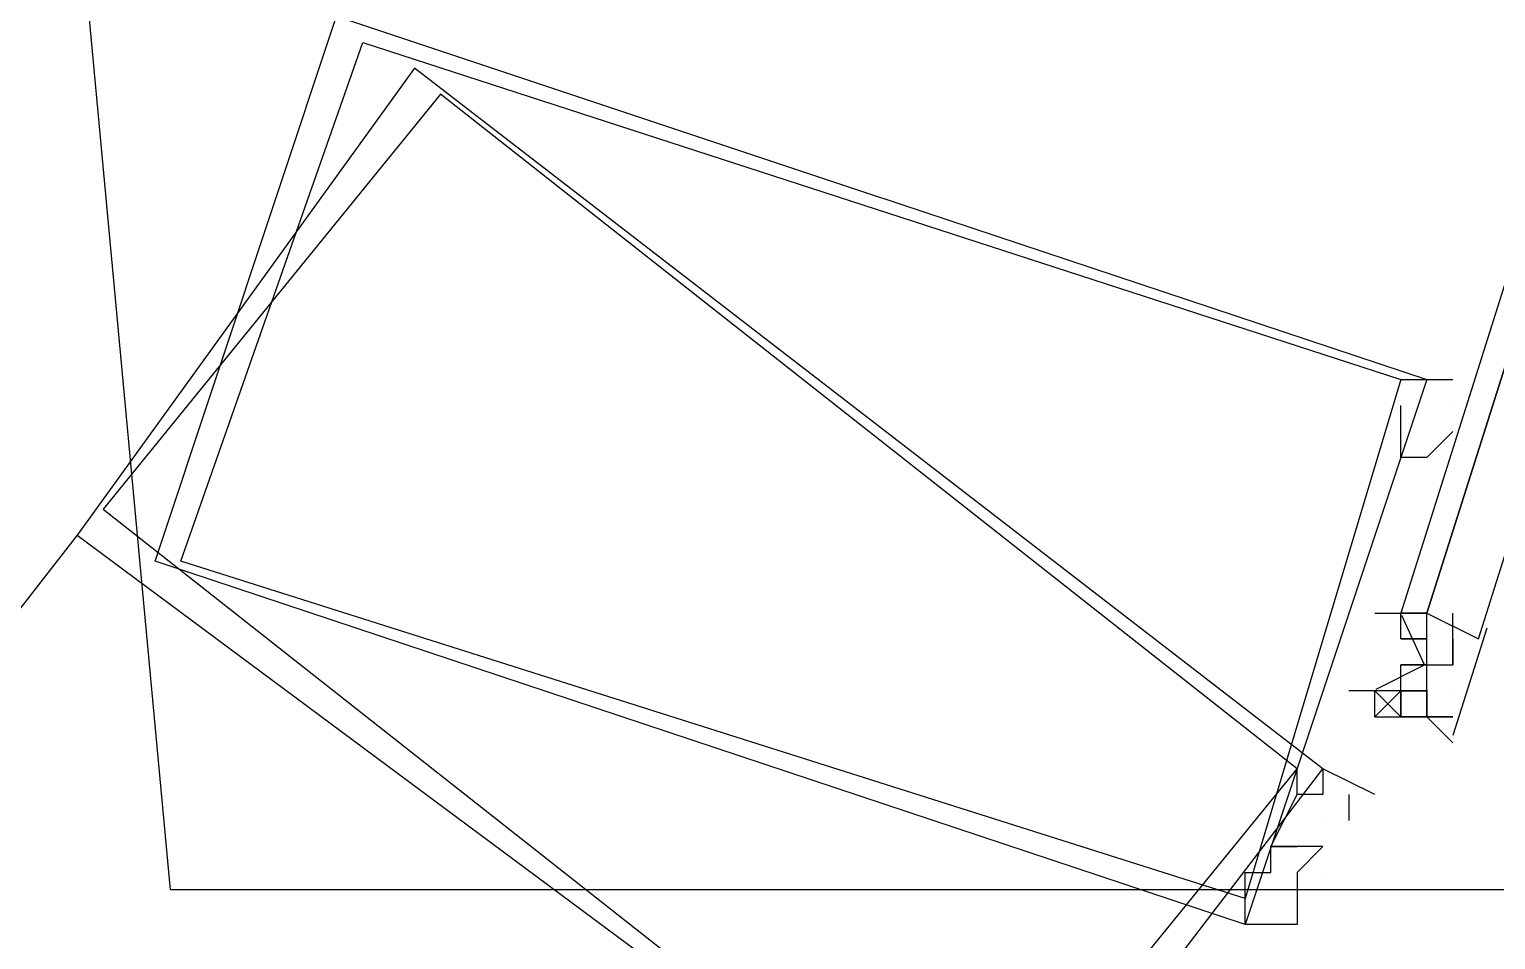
# Model space of a CAD drawing. Header units: feet. Extents: x -84 to 198, y -22 to 181.
# Drawn here: x 121.815 to 122.569, y 39.103 to 39.571 of the extents above; entities that cross this region are included whole.
import ezdxf

# ---------------------------------------------------------------- set-up
doc = ezdxf.new("R2010")
doc.units = ezdxf.units.FT
doc.layers.add('A-AREA-UNIDAD', color=30, linetype='CONTINUOUS')
doc.layers.add('A-LINEA', color=7, linetype='CONTINUOUS')

msp = doc.modelspace()

# ---------------------------------------------------------------- linework, layer by layer
at = {"layer": 'A-AREA-UNIDAD'}
msp.add_lwpolyline([(108.672, 18.9689), (114.32, 22.2756), (119.52, 25.8489), (123.36, 28.9244), (126.272, 32.16), (128.512, 35.6089), (130.4, 39.84), (131.552, 44.5333), (131.872, 49.4044), (131.488, 53.44), (131.808, 50.08), (131.808, 47.4133), (131.52, 44.64), (130.592, 40.6756), (128.8, 36.3556), (127.76, 36.3556), (122.688, 39.1289), (121.888, 39.1289), (121.84, 39.6444), (119.872, 40.0889), (119.392, 37.8489), (118.368, 37.76), (105.2, 40.8889)], dxfattribs=at)
at = {"layer": 'A-LINEA'}
for p, q in [((122.5467, 39.3644), (122.5467, 39.3644)), ((122.5467, 39.3644), (122.5467, 39.3644)), ((121.84, 39.3111), (119.56, 36.3911)), ((121.84, 39.3111), (119.56, 36.3911)), ((122.5067, 39.2711), (122.5067, 39.2711)), ((122.5067, 39.2711), (122.5067, 39.2711)), ((122.52, 39.2711), (122.52, 39.2711)), ((122.52, 39.2711), (122.52, 39.2711)), ((122.52, 39.2711), (122.52, 39.2711)), ((122.52, 39.2711), (122.52, 39.2711)), ((122.52, 39.2711), (122.52, 39.2711)), ((122.52, 39.2711), (122.52, 39.2711)), ((122.52, 39.2578), (122.52, 39.2711)), ((122.52, 39.2711), (122.52, 39.2711)), ((122.52, 39.2711), (122.52, 39.2711)), ((122.52, 39.2711), (122.52, 39.2711)), ((122.52, 39.2711), (122.52, 39.2711)), ((122.5333, 39.2711), (122.52, 39.2711)), ((122.52, 39.2711), (122.52, 39.2711)), ((122.52, 39.2711), (122.52, 39.2711)), ((122.52, 39.2711), (122.52, 39.2711)), ((122.52, 39.2711), (122.52, 39.2711)), ((122.52, 39.2711), (122.52, 39.2711)), ((122.52, 39.2711), (122.52, 39.2711)), ((122.52, 39.2578), (122.52, 39.2711)), ((122.52, 39.2711), (122.52, 39.2711)), ((122.52, 39.2711), (122.52, 39.2711)), ((122.52, 39.2711), (122.52, 39.2711)), ((122.52, 39.2711), (122.52, 39.2711)), ((122.5333, 39.2711), (122.52, 39.2711)), ((122.5333, 39.2711), (122.5333, 39.2711)), ((122.5333, 39.2711), (122.5333, 39.2711)), ((122.5333, 39.2711), (122.5333, 39.2711)), ((122.5333, 39.2711), (122.5333, 39.2711)), ((122.5333, 39.2711), (122.5333, 39.2711)), ((122.5333, 39.2711), (122.5333, 39.2711)), ((122.5333, 39.2711), (122.5333, 39.2711)), ((122.5333, 39.2711), (122.5333, 39.2711)), ((122.5333, 39.2578), (122.5333, 39.2711)), ((122.5333, 39.2711), (122.5333, 39.2711)), ((122.5333, 39.2711), (122.5333, 39.2711)), ((122.5333, 39.2711), (122.5333, 39.2711)), ((122.5333, 39.2711), (122.5333, 39.2711)), ((122.5333, 39.2711), (122.5333, 39.2711)), ((122.5333, 39.2711), (122.5333, 39.2711)), ((122.5333, 39.2711), (122.5333, 39.2711)), ((122.5333, 39.2711), (122.5333, 39.2711)), ((122.5333, 39.2711), (122.5333, 39.2711)), ((122.5333, 39.2711), (122.5333, 39.2711)), ((122.5333, 39.2711), (122.5333, 39.2711)), ((122.5333, 39.2711), (122.5333, 39.2711)), ((122.5333, 39.2578), (122.5333, 39.2711)), ((122.5333, 39.2711), (122.5333, 39.2711)), ((122.5333, 39.2711), (122.5333, 39.2711)), ((122.5333, 39.2711), (122.5333, 39.2711)), ((122.5333, 39.2711), (122.5333, 39.2711)), ((122.5467, 39.2578), (122.5467, 39.2711)), ((122.5467, 39.2578), (122.5467, 39.2711)), ((122.52, 39.2578), (122.5333, 39.2578)), ((122.52, 39.2578), (122.5333, 39.2578)), ((122.52, 39.2578), (122.52, 39.2578)), ((122.5333, 39.2578), (122.52, 39.2578)), ((122.52, 39.2578), (122.52, 39.2578)), ((122.52, 39.2578), (122.5333, 39.2578)), ((122.52, 39.2578), (122.5333, 39.2578)), ((122.52, 39.2578), (122.52, 39.2578)), ((122.5333, 39.2578), (122.52, 39.2578)), ((122.52, 39.2578), (122.52, 39.2578)), ((122.5333, 39.2578), (122.5333, 39.2578)), ((122.5333, 39.2444), (122.5333, 39.2578)), ((122.5333, 39.2578), (122.5333, 39.2578)), ((122.5333, 39.2578), (122.5333, 39.2578)), ((122.5333, 39.2578), (122.5333, 39.2578)), ((122.5333, 39.2578), (122.5333, 39.2578)), ((122.5333, 39.2578), (122.5333, 39.2578)), ((122.5333, 39.2578), (122.5333, 39.2578)), ((122.5333, 39.2578), (122.5333, 39.2578)), ((122.5333, 39.2578), (122.5333, 39.2578)), ((122.5333, 39.2578), (122.5333, 39.2578)), ((122.5333, 39.2578), (122.5333, 39.2578)), ((122.5333, 39.2578), (122.5333, 39.2578)), ((122.5333, 39.2578), (122.5333, 39.2578)), ((122.5333, 39.2578), (122.5333, 39.2578)), ((122.5333, 39.2578), (122.5333, 39.2578)), ((122.5333, 39.2578), (122.5333, 39.2578)), ((122.5333, 39.2578), (122.5333, 39.2578)), ((122.5333, 39.2578), (122.5333, 39.2578)), ((122.5333, 39.2578), (122.5333, 39.2578)), ((122.5333, 39.2578), (122.5333, 39.2578)), ((122.5333, 39.2578), (122.5333, 39.2578)), ((122.5333, 39.2578), (122.5333, 39.2578)), ((122.5333, 39.2578), (122.5333, 39.2578)), ((122.5333, 39.2578), (122.5333, 39.2578)), ((122.5333, 39.2578), (122.5333, 39.2578)), ((122.5333, 39.2578), (122.5333, 39.2578)), ((122.5333, 39.2578), (122.5333, 39.2578)), ((122.5333, 39.2444), (122.5333, 39.2578)), ((122.5333, 39.2578), (122.5333, 39.2578)), ((122.5333, 39.2578), (122.5333, 39.2578)), ((122.5333, 39.2578), (122.5333, 39.2578)), ((122.5333, 39.2578), (122.5333, 39.2578)), ((122.5333, 39.2578), (122.5333, 39.2578)), ((122.5333, 39.2578), (122.5333, 39.2578)), ((122.5333, 39.2578), (122.5333, 39.2578)), ((122.5333, 39.2578), (122.5333, 39.2578)), ((122.5333, 39.2578), (122.5333, 39.2578)), ((122.5333, 39.2578), (122.5333, 39.2578)), ((122.5333, 39.2578), (122.5333, 39.2578)), ((122.5333, 39.2578), (122.5333, 39.2578)), ((122.5333, 39.2578), (122.5333, 39.2578)), ((122.5333, 39.2578), (122.5333, 39.2578)), ((122.5333, 39.2578), (122.5333, 39.2578)), ((122.5333, 39.2578), (122.5333, 39.2578)), ((122.5333, 39.2578), (122.5333, 39.2578)), ((122.5333, 39.2578), (122.5333, 39.2578)), ((122.5333, 39.2578), (122.5333, 39.2578)), ((122.5333, 39.2578), (122.5333, 39.2578)), ((122.5333, 39.2578), (122.5333, 39.2578)), ((122.5333, 39.2578), (122.5333, 39.2578)), ((122.5333, 39.2578), (122.5333, 39.2578)), ((122.5333, 39.2578), (122.5333, 39.2578)), ((122.5333, 39.2578), (122.5333, 39.2578)), ((122.5642, 39.2634), (122.5467, 39.2082)), ((122.5642, 39.2634), (122.5467, 39.2082)), ((122.5467, 39.2578), (122.5467, 39.2578)), ((122.5467, 39.2578), (122.5467, 39.2444)), ((122.5467, 39.2578), (122.5467, 39.2578)), ((122.5467, 39.2578), (122.5467, 39.2578)), ((122.5467, 39.2578), (122.5467, 39.2578)), ((122.5467, 39.2578), (122.5467, 39.2578)), ((122.5467, 39.2578), (122.5467, 39.2578)), ((122.5467, 39.2578), (122.5467, 39.2578)), ((122.5467, 39.2444), (122.5467, 39.2578)), ((122.5467, 39.2578), (122.5467, 39.2578)), ((122.5467, 39.2578), (122.5467, 39.2578)), ((122.5467, 39.2578), (122.5467, 39.2578)), ((122.5467, 39.2578), (122.5467, 39.2578)), ((122.5467, 39.2578), (122.5467, 39.2578)), ((122.5467, 39.2578), (122.5467, 39.2578)), ((122.5467, 39.2578), (122.5467, 39.2578)), ((122.5467, 39.2578), (122.5467, 39.2578)), ((122.5467, 39.2578), (122.5467, 39.2578)), ((122.5467, 39.2578), (122.5467, 39.2578)), ((122.5467, 39.2578), (122.5467, 39.2578)), ((122.5467, 39.2578), (122.5467, 39.2578)), ((122.5467, 39.2578), (122.5467, 39.2578)), ((122.5467, 39.2578), (122.5467, 39.2578)), ((122.5467, 39.2578), (122.5467, 39.2578)), ((122.5467, 39.2578), (122.5467, 39.2578)), ((122.5467, 39.2578), (122.5467, 39.2578)), ((122.5467, 39.2578), (122.5467, 39.2578)), ((122.5467, 39.2578), (122.5467, 39.2578)), ((122.5467, 39.2578), (122.5467, 39.2578)), ((122.5467, 39.2578), (122.5467, 39.2578)), ((122.5467, 39.2578), (122.5467, 39.2578)), ((122.5467, 39.2578), (122.5467, 39.2444)), ((122.5467, 39.2578), (122.5467, 39.2578)), ((122.5467, 39.2578), (122.5467, 39.2578)), ((122.5467, 39.2578), (122.5467, 39.2578)), ((122.5467, 39.2578), (122.5467, 39.2578)), ((122.5467, 39.2578), (122.5467, 39.2578)), ((122.5467, 39.2578), (122.5467, 39.2578)), ((122.5467, 39.2444), (122.5467, 39.2578)), ((122.5467, 39.2578), (122.5467, 39.2578)), ((122.5467, 39.2578), (122.5467, 39.2578)), ((122.5467, 39.2578), (122.5467, 39.2578)), ((122.5467, 39.2578), (122.5467, 39.2578)), ((122.5467, 39.2578), (122.5467, 39.2578)), ((122.5467, 39.2578), (122.5467, 39.2578)), ((122.5467, 39.2578), (122.5467, 39.2578)), ((122.5467, 39.2578), (122.5467, 39.2578)), ((122.5467, 39.2578), (122.5467, 39.2578)), ((122.5467, 39.2578), (122.5467, 39.2578)), ((122.5467, 39.2578), (122.5467, 39.2578)), ((122.5467, 39.2578), (122.5467, 39.2578)), ((122.5467, 39.2578), (122.5467, 39.2578)), ((122.5467, 39.2578), (122.5467, 39.2578)), ((122.5467, 39.2578), (122.5467, 39.2578)), ((122.5467, 39.2578), (122.5467, 39.2578)), ((122.5467, 39.2578), (122.5467, 39.2578)), ((122.5467, 39.2578), (122.5467, 39.2578)), ((122.5467, 39.2578), (122.5467, 39.2578)), ((122.5467, 39.2578), (122.5467, 39.2578)), ((122.5467, 39.2578), (122.5467, 39.2578)), ((122.56, 39.2578), (122.56, 39.2578)), ((122.56, 39.2578), (122.56, 39.2578)), ((122.52, 39.2444), (122.52, 39.2444)), ((122.52, 39.2444), (122.5333, 39.2444)), ((122.52, 39.2444), (122.52, 39.2444)), ((122.52, 39.2444), (122.52, 39.2444)), ((122.52, 39.2311), (122.52, 39.2444)), ((122.5333, 39.2444), (122.52, 39.2444)), ((122.5333, 39.2444), (122.52, 39.2444)), ((122.5333, 39.2444), (122.52, 39.2444)), ((122.52, 39.2444), (122.52, 39.2444)), ((122.52, 39.2444), (122.52, 39.2444)), ((122.52, 39.2444), (122.5333, 39.2444)), ((122.52, 39.2444), (122.52, 39.2444)), ((122.52, 39.2444), (122.52, 39.2444)), ((122.52, 39.2311), (122.52, 39.2444)), ((122.5333, 39.2444), (122.52, 39.2444)), ((122.5333, 39.2444), (122.52, 39.2444)), ((122.5333, 39.2444), (122.52, 39.2444)), ((122.52, 39.2444), (122.52, 39.2444)), ((122.5333, 39.2444), (122.5333, 39.2444)), ((122.5333, 39.2444), (122.5333, 39.2444)), ((122.5333, 39.2444), (122.5333, 39.2444)), ((122.5333, 39.2444), (122.5467, 39.2444)), ((122.5333, 39.2444), (122.5333, 39.2444)), ((122.5333, 39.2444), (122.5333, 39.2444)), ((122.5333, 39.2444), (122.5333, 39.2444)), ((122.5333, 39.2444), (122.5333, 39.2444)), ((122.5333, 39.2444), (122.5333, 39.2444)), ((122.5333, 39.2444), (122.5333, 39.2444)), ((122.5333, 39.2444), (122.5333, 39.2444)), ((122.5333, 39.2444), (122.5333, 39.2444)), ((122.5333, 39.2444), (122.5333, 39.2444)), ((122.5333, 39.2444), (122.5467, 39.2444)), ((122.5333, 39.2444), (122.5333, 39.2444)), ((122.5333, 39.2444), (122.5467, 39.2444)), ((122.5333, 39.2444), (122.5467, 39.2444)), ((122.5333, 39.2444), (122.5333, 39.2444)), ((122.5333, 39.2444), (122.5333, 39.2444)), ((122.5333, 39.2444), (122.5333, 39.2444)), ((122.5333, 39.2444), (122.5333, 39.2444)), ((122.5333, 39.2444), (122.5467, 39.2444)), ((122.5333, 39.2444), (122.5333, 39.2444)), ((122.5333, 39.2444), (122.5333, 39.2444)), ((122.5333, 39.2444), (122.5333, 39.2444)), ((122.5333, 39.2444), (122.5333, 39.2444)), ((122.5333, 39.2444), (122.5333, 39.2444)), ((122.5333, 39.2444), (122.5333, 39.2444)), ((122.5333, 39.2444), (122.5333, 39.2444)), ((122.5333, 39.2444), (122.5333, 39.2444)), ((122.5333, 39.2444), (122.5333, 39.2444)), ((122.5333, 39.2444), (122.5333, 39.2444)), ((122.5333, 39.2444), (122.5467, 39.2444)), ((122.5333, 39.2444), (122.5333, 39.2444)), ((122.5333, 39.2444), (122.5333, 39.2444)), ((122.5333, 39.2444), (122.5333, 39.2444)), ((122.5333, 39.2444), (122.5333, 39.2444)), ((122.5333, 39.2444), (122.5333, 39.2444)), ((122.5333, 39.2444), (122.5333, 39.2444)), ((122.5333, 39.2444), (122.5333, 39.2444)), ((122.5333, 39.2444), (122.5333, 39.2444)), ((122.5333, 39.2444), (122.5333, 39.2444)), ((122.5333, 39.2444), (122.5467, 39.2444)), ((122.5333, 39.2444), (122.5333, 39.2444)), ((122.5333, 39.2444), (122.5467, 39.2444)), ((122.5333, 39.2444), (122.5467, 39.2444)), ((122.5333, 39.2444), (122.5333, 39.2444)), ((122.5333, 39.2444), (122.5333, 39.2444)), ((122.5333, 39.2444), (122.5333, 39.2444)), ((122.5333, 39.2444), (122.5333, 39.2444)), ((122.5333, 39.2444), (122.5467, 39.2444)), ((122.5333, 39.2444), (122.5333, 39.2444)), ((122.5333, 39.2444), (122.5333, 39.2444)), ((122.5333, 39.2444), (122.5333, 39.2444)), ((122.5333, 39.2444), (122.5333, 39.2444)), ((122.5333, 39.2444), (122.5333, 39.2444)), ((122.5333, 39.2444), (122.5333, 39.2444)), ((122.5333, 39.2444), (122.5333, 39.2444)), ((122.5467, 39.2444), (122.5467, 39.2444)), ((122.5467, 39.2444), (122.5467, 39.2444)), ((122.5467, 39.2444), (122.5467, 39.2444)), ((122.5467, 39.2444), (122.5467, 39.2444)), ((122.5467, 39.2444), (122.5467, 39.2444)), ((122.5467, 39.2444), (122.5467, 39.2444)), ((122.5467, 39.2444), (122.5467, 39.2444)), ((122.5467, 39.2444), (122.5467, 39.2444)), ((122.5467, 39.2444), (122.5467, 39.2444)), ((122.5467, 39.2444), (122.5467, 39.2444)), ((122.5467, 39.2444), (122.5467, 39.2444)), ((122.5467, 39.2444), (122.5467, 39.2444)), ((122.5467, 39.2444), (122.5467, 39.2444)), ((122.5467, 39.2444), (122.5467, 39.2444)), ((122.5467, 39.2444), (122.5467, 39.2444)), ((122.5467, 39.2444), (122.5467, 39.2444)), ((122.5467, 39.2444), (122.5467, 39.2444)), ((122.5467, 39.2444), (122.5467, 39.2444)), ((122.5467, 39.2444), (122.5467, 39.2444)), ((122.5467, 39.2444), (122.5467, 39.2444)), ((122.5467, 39.2444), (122.5467, 39.2444)), ((122.5467, 39.2444), (122.5467, 39.2444)), ((122.5467, 39.2444), (122.5467, 39.2444)), ((122.5467, 39.2444), (122.5467, 39.2444)), ((122.5467, 39.2444), (122.5467, 39.2444)), ((122.5467, 39.2444), (122.5467, 39.2444)), ((122.5467, 39.2444), (122.5467, 39.2444)), ((122.5467, 39.2444), (122.5467, 39.2444)), ((122.5467, 39.2444), (122.5467, 39.2444)), ((122.5467, 39.2444), (122.5467, 39.2444)), ((122.5467, 39.2444), (122.5467, 39.2444)), ((122.5467, 39.2444), (122.5467, 39.2444)), ((122.5467, 39.2444), (122.5467, 39.2444)), ((122.5467, 39.2444), (122.5467, 39.2444)), ((122.5467, 39.2444), (122.5467, 39.2444)), ((122.5467, 39.2444), (122.5467, 39.2444)), ((122.5467, 39.2444), (122.5467, 39.2444)), ((122.5467, 39.2444), (122.5467, 39.2444)), ((122.5467, 39.2444), (122.5467, 39.2444)), ((122.5467, 39.2444), (122.5467, 39.2444)), ((122.5467, 39.2444), (122.5467, 39.2444)), ((122.5467, 39.2444), (122.5467, 39.2444)), ((122.5467, 39.2444), (122.5467, 39.2444)), ((122.5467, 39.2444), (122.5467, 39.2444)), ((122.5467, 39.2444), (122.5467, 39.2444)), ((122.5467, 39.2444), (122.5467, 39.2444)), ((122.5467, 39.2444), (122.5467, 39.2444)), ((122.5467, 39.2444), (122.5467, 39.2444)), ((122.4933, 39.2311), (122.4933, 39.2311)), ((122.4933, 39.2311), (122.4933, 39.2311)), ((122.4933, 39.2311), (122.4933, 39.2311)), ((122.4933, 39.2311), (122.4933, 39.2311)), ((122.5067, 39.2311), (122.5067, 39.2311)), ((122.5067, 39.2311), (122.5067, 39.2311)), ((122.5067, 39.2311), (122.5067, 39.2311)), ((122.5067, 39.2178), (122.5067, 39.2311)), ((122.5067, 39.2311), (122.5067, 39.2311)), ((122.5067, 39.2178), (122.52, 39.2311)), ((122.5067, 39.2311), (122.5067, 39.2311)), ((122.52, 39.2311), (122.5067, 39.2311)), ((122.5067, 39.2311), (122.5067, 39.2311)), ((122.5067, 39.2311), (122.5067, 39.2311)), ((122.5067, 39.2311), (122.5067, 39.2311)), ((122.5067, 39.2178), (122.5067, 39.2311)), ((122.5067, 39.2311), (122.5067, 39.2311)), ((122.5067, 39.2178), (122.52, 39.2311)), ((122.5067, 39.2311), (122.5067, 39.2311)), ((122.52, 39.2311), (122.5067, 39.2311)), ((122.52, 39.2311), (122.5333, 39.2311)), ((122.52, 39.2311), (122.52, 39.2311)), ((122.52, 39.2311), (122.52, 39.2311)), ((122.52, 39.2311), (122.52, 39.2311)), ((122.52, 39.2311), (122.52, 39.2311)), ((122.52, 39.2311), (122.52, 39.2311)), ((122.52, 39.2311), (122.52, 39.2311)), ((122.52, 39.2311), (122.5333, 39.2311)), ((122.52, 39.2311), (122.52, 39.2311)), ((122.5333, 39.2311), (122.52, 39.2311)), ((122.52, 39.2311), (122.52, 39.2311)), ((122.52, 39.2311), (122.5333, 39.2311)), ((122.52, 39.2178), (122.52, 39.2311)), ((122.52, 39.2311), (122.52, 39.2311)), ((122.52, 39.2311), (122.52, 39.2311)), ((122.52, 39.2178), (122.52, 39.2311)), ((122.52, 39.2311), (122.52, 39.2311)), ((122.52, 39.2311), (122.52, 39.2311)), ((122.52, 39.2311), (122.52, 39.2311)), ((122.52, 39.2311), (122.52, 39.2311)), ((122.52, 39.2311), (122.52, 39.2178)), ((122.52, 39.2311), (122.52, 39.2178)), ((122.52, 39.2311), (122.5333, 39.2311)), ((122.52, 39.2311), (122.52, 39.2311)), ((122.52, 39.2311), (122.52, 39.2311)), ((122.52, 39.2311), (122.52, 39.2311)), ((122.52, 39.2311), (122.52, 39.2311)), ((122.52, 39.2311), (122.52, 39.2311)), ((122.52, 39.2311), (122.52, 39.2311)), ((122.52, 39.2311), (122.5333, 39.2311)), ((122.52, 39.2311), (122.52, 39.2311)), ((122.5333, 39.2311), (122.52, 39.2311)), ((122.52, 39.2311), (122.52, 39.2311)), ((122.52, 39.2311), (122.5333, 39.2311)), ((122.52, 39.2178), (122.52, 39.2311)), ((122.52, 39.2311), (122.52, 39.2311)), ((122.52, 39.2311), (122.52, 39.2311)), ((122.52, 39.2178), (122.52, 39.2311)), ((122.52, 39.2311), (122.52, 39.2311)), ((122.52, 39.2311), (122.52, 39.2311)), ((122.52, 39.2311), (122.52, 39.2311)), ((122.52, 39.2311), (122.52, 39.2311)), ((122.52, 39.2311), (122.52, 39.2178)), ((122.52, 39.2311), (122.52, 39.2178)), ((122.5333, 39.2311), (122.5333, 39.2311)), ((122.5333, 39.2311), (122.5333, 39.2311)), ((122.5333, 39.2178), (122.5333, 39.2311)), ((122.5333, 39.2311), (122.5333, 39.2311)), ((122.5333, 39.2311), (122.5333, 39.2311)), ((122.5333, 39.2311), (122.5333, 39.2311)), ((122.5333, 39.2311), (122.5333, 39.2311)), ((122.5333, 39.2311), (122.5333, 39.2311)), ((122.5333, 39.2311), (122.5333, 39.2311)), ((122.5333, 39.2311), (122.5333, 39.2311)), ((122.5333, 39.2311), (122.5333, 39.2311)), ((122.5333, 39.2311), (122.5333, 39.2311)), ((122.5333, 39.2311), (122.5333, 39.2311)), ((122.5333, 39.2311), (122.5333, 39.2311)), ((122.5333, 39.2311), (122.5333, 39.2311)), ((122.5333, 39.2311), (122.5333, 39.2311)), ((122.5333, 39.2311), (122.5333, 39.2311)), ((122.5333, 39.2311), (122.5333, 39.2311)), ((122.5333, 39.2311), (122.5333, 39.2178)), ((122.5333, 39.2311), (122.5333, 39.2311)), ((122.5333, 39.2311), (122.5333, 39.2311)), ((122.5333, 39.2311), (122.5333, 39.2311)), ((122.5333, 39.2311), (122.5333, 39.2311)), ((122.5333, 39.2311), (122.5333, 39.2311)), ((122.5333, 39.2178), (122.5333, 39.2311)), ((122.5333, 39.2311), (122.5333, 39.2311)), ((122.5333, 39.2311), (122.5333, 39.2311)), ((122.5333, 39.2311), (122.5333, 39.2311)), ((122.5333, 39.2311), (122.5333, 39.2311)), ((122.5333, 39.2311), (122.5333, 39.2311)), ((122.5333, 39.2311), (122.5333, 39.2178)), ((122.5333, 39.2311), (122.5333, 39.2178)), ((122.5333, 39.2311), (122.5333, 39.2311)), ((122.5333, 39.2311), (122.5333, 39.2178)), ((122.5333, 39.2311), (122.5333, 39.2178)), ((122.5333, 39.2311), (122.5333, 39.2311)), ((122.5333, 39.2311), (122.5333, 39.2311)), ((122.5333, 39.2178), (122.5333, 39.2311)), ((122.5333, 39.2311), (122.5333, 39.2311)), ((122.5333, 39.2311), (122.5333, 39.2311)), ((122.5333, 39.2311), (122.5333, 39.2311)), ((122.5333, 39.2311), (122.5333, 39.2311)), ((122.5333, 39.2311), (122.5333, 39.2311)), ((122.5333, 39.2311), (122.5333, 39.2311)), ((122.5333, 39.2311), (122.5333, 39.2311)), ((122.5333, 39.2311), (122.5333, 39.2311)), ((122.5333, 39.2311), (122.5333, 39.2311)), ((122.5333, 39.2311), (122.5333, 39.2311)), ((122.5333, 39.2311), (122.5333, 39.2311)), ((122.5333, 39.2311), (122.5333, 39.2311)), ((122.5333, 39.2311), (122.5333, 39.2311)), ((122.5333, 39.2311), (122.5333, 39.2311)), ((122.5333, 39.2311), (122.5333, 39.2311)), ((122.5333, 39.2311), (122.5333, 39.2178)), ((122.5333, 39.2311), (122.5333, 39.2311)), ((122.5333, 39.2311), (122.5333, 39.2311)), ((122.5333, 39.2311), (122.5333, 39.2311)), ((122.5333, 39.2311), (122.5333, 39.2311)), ((122.5333, 39.2311), (122.5333, 39.2311)), ((122.5333, 39.2178), (122.5333, 39.2311)), ((122.5333, 39.2311), (122.5333, 39.2311)), ((122.5333, 39.2311), (122.5333, 39.2311)), ((122.5333, 39.2311), (122.5333, 39.2311)), ((122.5333, 39.2311), (122.5333, 39.2311)), ((122.5333, 39.2311), (122.5333, 39.2311)), ((122.5333, 39.2311), (122.5333, 39.2178)), ((122.5333, 39.2311), (122.5333, 39.2178)), ((122.5333, 39.2311), (122.5333, 39.2311)), ((122.5333, 39.2311), (122.5333, 39.2178)), ((122.5333, 39.2311), (122.5333, 39.2178)), ((122.5467, 39.2311), (122.5467, 39.2311)), ((122.5467, 39.2311), (122.5467, 39.2311)), ((122.5467, 39.2311), (122.5467, 39.2311)), ((122.5467, 39.2311), (122.5467, 39.2311)), ((122.5467, 39.2311), (122.5467, 39.2311)), ((122.5467, 39.2311), (122.5467, 39.2311)), ((122.5467, 39.2311), (122.5467, 39.2311)), ((122.5467, 39.2311), (122.5467, 39.2311)), ((122.5467, 39.2311), (122.5467, 39.2311)), ((122.5467, 39.2311), (122.5467, 39.2311)), ((122.5067, 39.2178), (122.5067, 39.2178)), ((122.5067, 39.2178), (122.52, 39.2178)), ((122.5067, 39.2178), (122.5067, 39.2178)), ((122.5067, 39.2178), (122.5067, 39.2178)), ((122.5067, 39.2178), (122.5067, 39.2178)), ((122.5067, 39.2178), (122.5067, 39.2178)), ((122.5067, 39.2178), (122.52, 39.2178)), ((122.5067, 39.2178), (122.5067, 39.2178)), ((122.5067, 39.2178), (122.5067, 39.2178)), ((122.5067, 39.2178), (122.5067, 39.2178)), ((122.52, 39.2178), (122.52, 39.2178)), ((122.52, 39.2178), (122.52, 39.2178)), ((122.52, 39.2178), (122.52, 39.2178)), ((122.52, 39.2178), (122.5333, 39.2178)), ((122.52, 39.2178), (122.52, 39.2178)), ((122.52, 39.2178), (122.52, 39.2178)), ((122.52, 39.2178), (122.52, 39.2178)), ((122.52, 39.2178), (122.52, 39.2178)), ((122.52, 39.2178), (122.52, 39.2178)), ((122.52, 39.2178), (122.52, 39.2178)), ((122.52, 39.2178), (122.52, 39.2178)), ((122.52, 39.2178), (122.52, 39.2178)), ((122.52, 39.2178), (122.52, 39.2178)), ((122.52, 39.2178), (122.52, 39.2178)), ((122.52, 39.2178), (122.52, 39.2178)), ((122.52, 39.2178), (122.52, 39.2178)), ((122.52, 39.2178), (122.52, 39.2178)), ((122.52, 39.2178), (122.52, 39.2178)), ((122.52, 39.2178), (122.5333, 39.2178)), ((122.52, 39.2178), (122.52, 39.2178)), ((122.52, 39.2178), (122.52, 39.2178)), ((122.52, 39.2178), (122.52, 39.2178)), ((122.52, 39.2178), (122.52, 39.2178)), ((122.52, 39.2178), (122.52, 39.2178)), ((122.52, 39.2178), (122.52, 39.2178)), ((122.52, 39.2178), (122.52, 39.2178)), ((122.52, 39.2178), (122.52, 39.2178)), ((122.52, 39.2178), (122.52, 39.2178)), ((122.52, 39.2178), (122.52, 39.2178)), ((122.52, 39.2178), (122.52, 39.2178)), ((122.5333, 39.2178), (122.5333, 39.2178)), ((122.5333, 39.2178), (122.5333, 39.2178)), ((122.5333, 39.2178), (122.5467, 39.2178)), ((122.5333, 39.2178), (122.5333, 39.2178)), ((122.5333, 39.2178), (122.5333, 39.2178)), ((122.5333, 39.2178), (122.5333, 39.2178)), ((122.5333, 39.2178), (122.5333, 39.2178)), ((122.5333, 39.2178), (122.5333, 39.2178)), ((122.5333, 39.2178), (122.5333, 39.2178)), ((122.5333, 39.2178), (122.5467, 39.2178)), ((122.5333, 39.2178), (122.5333, 39.2178)), ((122.5333, 39.2178), (122.5333, 39.2178)), ((122.5467, 39.2178), (122.5333, 39.2178)), ((122.5333, 39.2178), (122.5333, 39.2178)), ((122.5333, 39.2178), (122.5333, 39.2178)), ((122.5333, 39.2178), (122.5333, 39.2178)), ((122.5467, 39.2178), (122.5333, 39.2178)), ((122.5333, 39.2178), (122.5333, 39.2178)), ((122.5467, 39.2044), (122.5333, 39.2178)), ((122.5333, 39.2178), (122.5333, 39.2178)), ((122.5333, 39.2178), (122.5333, 39.2178)), ((122.5333, 39.2178), (122.5467, 39.2178)), ((122.5333, 39.2178), (122.5333, 39.2178)), ((122.5333, 39.2178), (122.5333, 39.2178)), ((122.5333, 39.2178), (122.5333, 39.2178)), ((122.5333, 39.2178), (122.5333, 39.2178)), ((122.5333, 39.2178), (122.5333, 39.2178)), ((122.5333, 39.2178), (122.5333, 39.2178)), ((122.5333, 39.2178), (122.5467, 39.2178)), ((122.5333, 39.2178), (122.5333, 39.2178)), ((122.5333, 39.2178), (122.5333, 39.2178)), ((122.5467, 39.2178), (122.5333, 39.2178)), ((122.5333, 39.2178), (122.5333, 39.2178)), ((122.5333, 39.2178), (122.5333, 39.2178)), ((122.5333, 39.2178), (122.5333, 39.2178)), ((122.5467, 39.2178), (122.5333, 39.2178)), ((122.5333, 39.2178), (122.5333, 39.2178)), ((122.5467, 39.2044), (122.5333, 39.2178)), ((122.5467, 39.2178), (122.5467, 39.2178)), ((122.5467, 39.2178), (122.5467, 39.2178)), ((122.48, 39.1644), (122.48, 39.1644)), ((122.48, 39.1644), (122.48, 39.1644)), ((122.48, 39.1378), (122.48, 39.1378)), ((122.48, 39.1378), (122.48, 39.1378))]:
    msp.add_line(p, q, dxfattribs=at)
for points in [[(122.5333, 39.2711), (123.5733, 42.5511), (123.56, 42.5644), (122.52, 39.2711), (122.5333, 39.2711)], [(122.5333, 39.2711), (123.5733, 42.5511), (123.56, 42.5644), (122.52, 39.2711), (122.5333, 39.2711)], [(122.56, 39.2578), (123.6, 42.5511), (123.5867, 42.5511), (123.5733, 42.5511), (122.5333, 39.2711), (122.56, 39.2578)], [(122.56, 39.2578), (123.6, 42.5511), (123.5867, 42.5511), (123.5733, 42.5511), (122.5333, 39.2711), (122.56, 39.2578)], [(121.88, 39.2978), (121.9733, 39.5778), (122.5333, 39.3911), (122.44, 39.1111), (121.88, 39.2978)], [(121.88, 39.2978), (121.9733, 39.5778), (122.5333, 39.3911), (122.44, 39.1111), (121.88, 39.2978)], [(121.8933, 39.2978), (121.9867, 39.5644), (122.52, 39.3911), (122.44, 39.1244), (121.8933, 39.2978)], [(121.8933, 39.2978), (121.9867, 39.5644), (122.52, 39.3911), (122.44, 39.1244), (121.8933, 39.2978)], [(122.0133, 39.5511), (121.84, 39.3111), (122.3067, 38.9644), (122.48, 39.1911), (122.0133, 39.5511)], [(122.0133, 39.5511), (121.84, 39.3111), (122.3067, 38.9644), (122.48, 39.1911), (122.0133, 39.5511)], [(122.0267, 39.5378), (121.8533, 39.3244), (122.2933, 38.9778), (122.4667, 39.1911), (122.0267, 39.5378)], [(122.0267, 39.5378), (121.8533, 39.3244), (122.2933, 38.9778), (122.4667, 39.1911), (122.0267, 39.5378)], [(122.52, 39.3911), (122.52, 39.3911), (122.52, 39.3911), (122.52, 39.3911), (122.5333, 39.3911), (122.5333, 39.3911), (122.5333, 39.3911), (122.5333, 39.3911), (122.5467, 39.3911), (122.5467, 39.3911), (122.5467, 39.3911)], [(122.52, 39.3911), (122.52, 39.3911), (122.52, 39.3911), (122.52, 39.3911), (122.5333, 39.3911), (122.5333, 39.3911), (122.5333, 39.3911), (122.5333, 39.3911), (122.5467, 39.3911), (122.5467, 39.3911), (122.5467, 39.3911)], [(122.5467, 39.3644), (122.5467, 39.3644), (122.5333, 39.3511), (122.5333, 39.3511), (122.52, 39.3511), (122.52, 39.3511), (122.52, 39.3778), (122.52, 39.3778), (122.52, 39.3778), (122.52, 39.3778), (122.52, 39.3778), (122.52, 39.3778), (122.52, 39.3778), (122.52, 39.3778), (122.52, 39.3778), (122.52, 39.3778), (122.52, 39.3778)], [(122.5467, 39.3644), (122.5467, 39.3644), (122.5333, 39.3511), (122.5333, 39.3511), (122.52, 39.3511), (122.52, 39.3511), (122.52, 39.3778), (122.52, 39.3778), (122.52, 39.3778), (122.52, 39.3778), (122.52, 39.3778), (122.52, 39.3778), (122.52, 39.3778), (122.52, 39.3778), (122.52, 39.3778), (122.52, 39.3778), (122.52, 39.3778)], [(122.5467, 39.3778), (122.5467, 39.3778), (122.5467, 39.3778)], [(122.5467, 39.3778), (122.5467, 39.3778), (122.5467, 39.3778)], [(122.5067, 39.2711), (122.52, 39.2711), (122.5333, 39.2711), (122.56, 39.2578)], [(122.5067, 39.2711), (122.52, 39.2711), (122.5333, 39.2711), (122.56, 39.2578)], [(122.5074, 39.232), (122.5322, 39.2445), (122.5205, 39.2698)], [(122.5074, 39.232), (122.5322, 39.2445), (122.5205, 39.2698)], [(122.5333, 39.2578), (122.52, 39.2578), (122.5333, 39.2578)], [(122.5333, 39.2578), (122.52, 39.2578), (122.5333, 39.2578)], [(122.5333, 39.2311), (122.5333, 39.2444), (122.5467, 39.2444)], [(122.5333, 39.2311), (122.5333, 39.2444), (122.5467, 39.2444)], [(122.5333, 39.2178), (122.52, 39.2178), (122.5067, 39.2311), (122.4933, 39.2311)], [(122.5333, 39.2178), (122.52, 39.2178), (122.5067, 39.2311), (122.4933, 39.2311)], [(122.5067, 39.1778), (122.48, 39.1911), (122.48, 39.1911), (122.48, 39.1778), (122.48, 39.1778), (122.4667, 39.1778), (122.4667, 39.1911), (122.4667, 39.1911), (122.4667, 39.1911)], [(122.5067, 39.1778), (122.48, 39.1911), (122.48, 39.1911), (122.48, 39.1778), (122.48, 39.1778), (122.4667, 39.1778), (122.4667, 39.1911), (122.4667, 39.1911), (122.4667, 39.1911)], [(122.48, 39.1511), (122.48, 39.1511), (122.48, 39.1511), (122.48, 39.1511), (122.4533, 39.1511), (122.4533, 39.1511), (122.4667, 39.1778), (122.4667, 39.1778), (122.4667, 39.1778), (122.4667, 39.1778), (122.4667, 39.1778), (122.4667, 39.1778), (122.4667, 39.1778), (122.4667, 39.1778), (122.4667, 39.1778), (122.4667, 39.1778), (122.4667, 39.1778)], [(122.48, 39.1511), (122.48, 39.1511), (122.48, 39.1511), (122.48, 39.1511), (122.4533, 39.1511), (122.4533, 39.1511), (122.4667, 39.1778), (122.4667, 39.1778), (122.4667, 39.1778), (122.4667, 39.1778), (122.4667, 39.1778), (122.4667, 39.1778), (122.4667, 39.1778), (122.4667, 39.1778), (122.4667, 39.1778), (122.4667, 39.1778), (122.4667, 39.1778)], [(122.4933, 39.1778), (122.4933, 39.1778), (122.4933, 39.1778), (122.4933, 39.1644), (122.4933, 39.1644)], [(122.4933, 39.1778), (122.4933, 39.1778), (122.4933, 39.1778), (122.4933, 39.1644), (122.4933, 39.1644)], [(122.48, 39.1511), (122.4667, 39.1378), (122.4667, 39.1244), (122.4667, 39.1244), (122.4667, 39.1111), (122.4667, 39.1111), (122.4667, 39.1111), (122.44, 39.1111), (122.44, 39.1111), (122.44, 39.1244), (122.44, 39.1244), (122.44, 39.1244), (122.44, 39.1244), (122.44, 39.1244), (122.44, 39.1378), (122.44, 39.1378), (122.44, 39.1378), (122.44, 39.1378), (122.44, 39.1378), (122.4533, 39.1378), (122.4533, 39.1378), (122.4533, 39.1511), (122.4533, 39.1511), (122.4667, 39.1511), (122.4667, 39.1511)], [(122.48, 39.1511), (122.4667, 39.1378), (122.4667, 39.1244), (122.4667, 39.1244), (122.4667, 39.1111), (122.4667, 39.1111), (122.4667, 39.1111), (122.44, 39.1111), (122.44, 39.1111), (122.44, 39.1244), (122.44, 39.1244), (122.44, 39.1244), (122.44, 39.1244), (122.44, 39.1244), (122.44, 39.1378), (122.44, 39.1378), (122.44, 39.1378), (122.44, 39.1378), (122.44, 39.1378), (122.4533, 39.1378), (122.4533, 39.1378), (122.4533, 39.1511), (122.4533, 39.1511), (122.4667, 39.1511), (122.4667, 39.1511)], [(122.44, 39.1244), (122.44, 39.1378), (122.44, 39.1378), (122.44, 39.1378), (122.4533, 39.1378)], [(122.44, 39.1244), (122.44, 39.1378), (122.44, 39.1378), (122.44, 39.1378), (122.4533, 39.1378)]]:
    msp.add_lwpolyline(points, dxfattribs=at)

doc.saveas('drawing.dxf')
